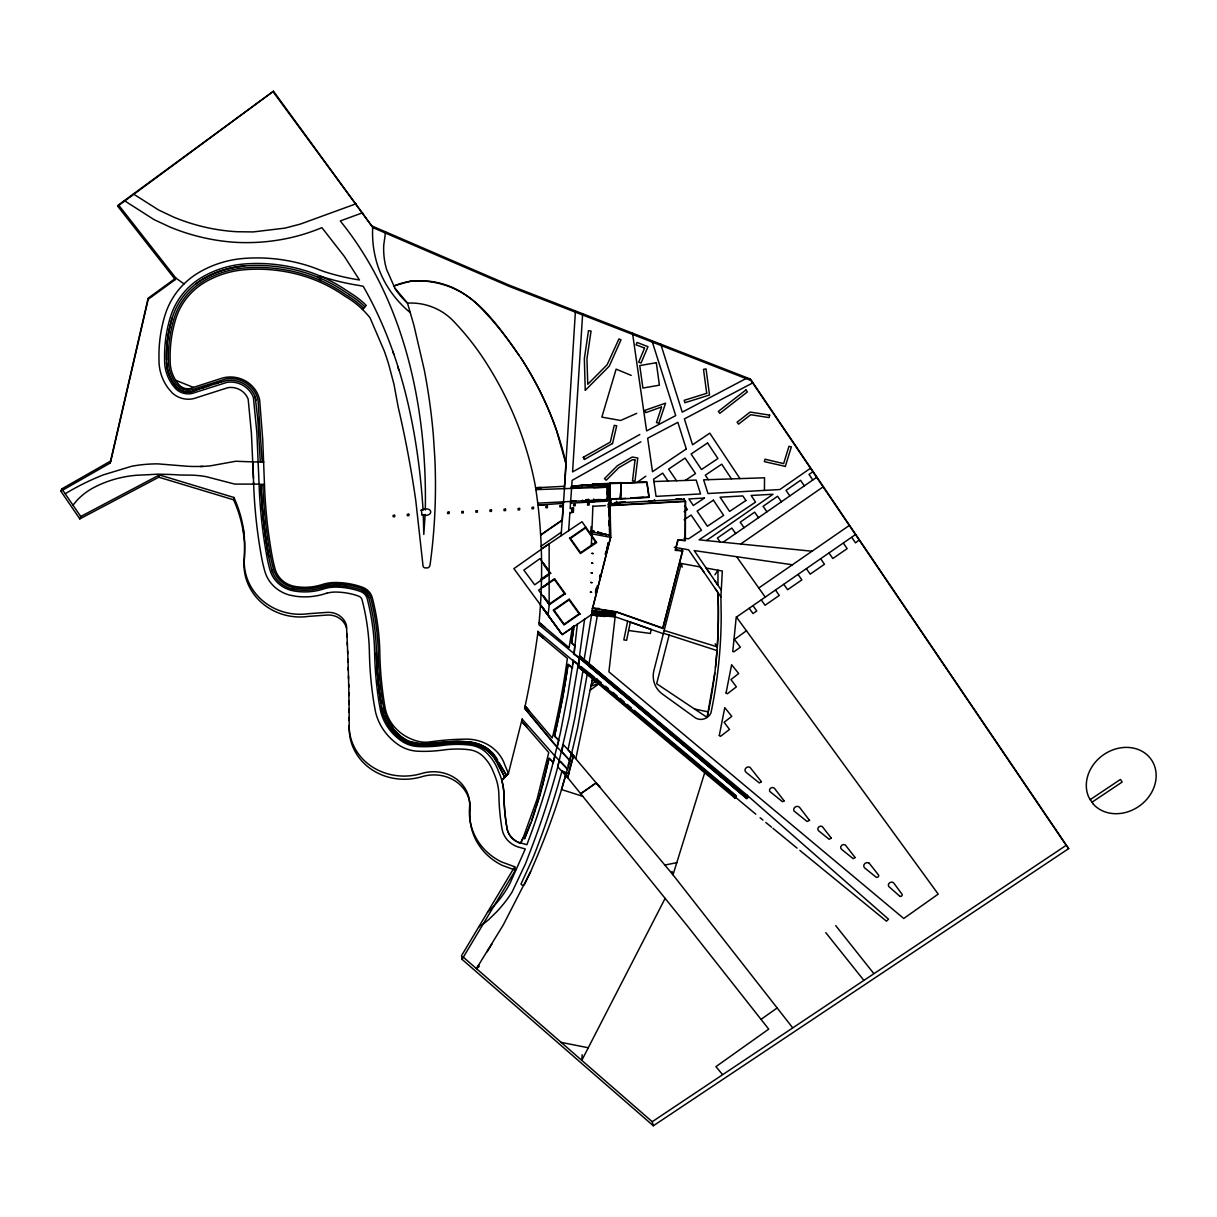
<?xml version="1.0" encoding="UTF-8"?>
<svg xmlns="http://www.w3.org/2000/svg" width="1217" height="1217" viewBox="0 0 1217 1217"><rect width="100%" height="100%" fill="white"/><g stroke="black" fill="none" stroke-linecap="round" stroke-linejoin="round"><path stroke-width="1.5" d="M582.258 487.241L582.152 485.157L588.435 484.944L588.435 486.785L576.31 487.713L571.488 487.865L571.488 486.024L571.594 488.123M588.435 486.785L592.983 486.374L592.755 484.001L609.823 483.423L610.082 499.35L538.02 503.169M592.983 486.374L592.755 484.001M584.601 619.194L579.52 655.689L747.086 795.218L748.09 797.363L746.842 798.611L605.67 679.527L538.903 624.747C543.269 578.379 542.599 530.992 535.145 484.959A382.564 354.786 10.1 0 0 485.066 361.053A275.711 260.088 7.9 0 0 453.378 321.029A58.233 56.94 0.6 0 0 407.497 303.124L395.084 288.414M683.878 498.742L685.521 501.434L685.323 540.698L678.082 539.968L675.602 549.704L682.676 551.012L662.885 628.428L616.487 612.09L592.557 608.454L610.508 537.305L609.991 505.344L685.354 501.161L685.156 540.394L677.808 540.089L675.176 550.403L682.509 550.708L662.733 628.078L616.35 611.755L592.42 608.12L591.994 610.995L615.559 613.018L614.707 616.684L611.01 616.365L611.892 612.79M764.413 490.405L764.535 477.779L703.624 479.833L707.959 493.524L779.823 489.553L810.507 468.241M607.222 492.459L607.253 491.607M425.174 514.426L423.79 534.446L423.288 514.532M425.296 509.999C427.273 409.125 405.231 301.116 340.273 220.946L362.772 212.716M609.002 515.856L608.865 503.062L609.58 535.221L590.914 531.753L591.127 526.535M591.295 546.205L592.892 506.059M571.853 508.387L571.716 512.281L572.005 508.371M572.264 512.144L572.416 508.265L573.587 508.189L573.405 511.977L572.309 512.235L572.416 508.265M572.857 512.114C572.446 501.86 575.413 515.217 569.906 512.372L568.643 530.703M610.082 499.35L609.626 483.012L621.02 482.632L620.503 498.955L649.193 497.373L647.018 482.343L601.472 483.894L571.594 486.283M620.503 498.955L621.02 482.632M704.232 572.553L700.383 567L681.322 563.486L653.955 670.308A26.044 23.853 -24.2 0 0 662.489 694.116L695.47 717.924A10.329 9.386 -24.4 0 0 706.073 718.091L707.655 717.056A10.329 9.386 -24.4 0 0 711.002 712.706A567.822 520.952 6.8 0 0 721.209 616.502L720.905 596.908L722.335 571.032L706.164 568.05L710.013 573.648M582.137 1054.713L581.787 1060.357L665.136 898.374M664.163 630.452L717.285 646.881L717.802 637.891A608.591 555.971 8.6 0 0 718.334 619.879L718.365 610.767A608.591 555.971 8.6 0 0 717.939 592.588L715.124 588.435M575.443 310.944L564.338 488.367M582.654 313.758L572.568 471.922L639.823 434.499M561.113 535.754L563.441 501.693M259.069 484.29L264.469 484.366M258.384 461.882L263.815 461.973M715.459 667.479L717.011 650.578L663.448 633.236M253.608 484.488L253.547 482.267M574.789 645.223L574.211 654.366L573.907 653.27M252.908 462.08L258.4 461.745M537.944 631.212L537.595 634.772A1481.256 1196.463 27.5 0 1 526.915 697.554L524.649 708.355L553.005 742.674L570.058 760.808L567.624 769.524L554.952 755.924L553.294 762.77L549.019 758.115L540.546 793.256L531.616 821.201L524.633 838.787L522.975 838.315L520.724 843.396L519.583 843.031A22.21 19.959 -14.7 0 1 507.033 828.473A260.97 233.268 -25.5 0 1 503.975 795.34A70.692 63.892 -10.1 0 0 501.815 780.614L508.402 773.54L522.184 718.912M714.805 673.077L707.123 717.406L656.663 683.711L669.152 635.091M572.583 664.665L573.161 660.39M346.586 628.261A18.635 17.312 -2.2 0 0 327.145 615.072L308.388 616.395A55.86 52.407 1.7 0 1 244.161 560.018A135.376 124.742 12.5 0 0 233.558 499.791L233.877 497.464L159.412 474.949L80.718 516.495L79.805 518.898L60.85 491.181L61.839 488.869L110.869 460.893L148.504 297.937L175.841 278.054L184.026 283.896A80.413 77.112 21.6 0 1 198.736 272.593A105.042 100.783 18.7 0 1 243.765 258.445A162.956 155.563 13.1 0 1 303.2 264.287A150.847 144.26 13.8 0 1 320.162 270.128L324.513 271.726A242.518 233.983 69.1 0 0 355.045 279.241L359.471 279.971L344.396 256.498L321.881 227.64C295.077 238.928 265.854 243.765 236.843 242.396A210.45 199.755 56.7 0 1 169.924 227.016L154.057 219.608L124.347 200.622M579.429 656.389L579.307 658.108M567.928 665.562L566.407 675.557M568.141 664.147L562.665 698.284L554.602 736.102L558.816 740.453L557.234 747.162L524.573 708.066M799.888 850.424L886.478 921.178L888.547 919.2L747.086 795.218L745.869 796.542L579.216 657.834L578.531 665.288L735.889 796.009L734.672 797.318M538.02 631.486L578.531 665.288L579.505 658.701M568.293 664.604L572.416 668.103L573.07 660.101M578.318 663.889L578.014 666.794L735.053 798.169L736.3 796.907L735.433 795.02L734.216 796.329L735.053 798.169M578.136 665.045L569.343 716.889L557.553 767.714A1164.426 981.754 24.1 0 1 531.251 848.675L525.546 863.644L512.022 892.152A144.945 129.048 1.5 0 1 496.353 912.126L488.808 919.52A101.696 92.918 64 0 1 481.019 925.498M578.379 664.071L573.222 660.557M584.16 659.386L592.283 610.919L594.215 611.269L593.333 614.859M583.004 670.537L574.972 717.406L568.004 749.642M572.249 627.835L569.115 647.687L539.177 622.556L544.942 627.211M573.663 628.9L571.458 642.835L574.88 645.497M575.109 646.181L571.61 643.276L574.059 625.918L572.036 627.257L573.937 627.151L574.15 626.177M577.39 624.017L573.922 654.244L579.277 658.001M597.41 615.133L589.058 663.28M565.251 682.615L566.377 675.785M587.279 673.914L577.603 728.025L569.952 760.427M565.16 683.148L562.741 696.656M385.606 231.854L383.766 244.921A73.339 72.168 73 0 0 385.302 264.485A139.362 1.841 75.4 0 0 386.595 269.444L395.129 288.612A71.255 71.134 11.3 0 0 407.497 303.124L413.902 325.258L424.201 369.572A722.32 634.818 23.8 0 1 433.389 435.808L434.819 457.729A722.32 634.818 23.8 0 1 430.027 565.084A3.712 3.499 -8.2 0 1 427.76 567.913L424.748 567.883A3.712 3.499 -8.2 0 1 423.09 566.407L415.788 500.674A1441.886 1139.082 24.2 0 0 398.187 407.056L393.973 384.268L388.984 365.435A231.26 217.813 17.5 0 0 384.07 350.526L369.998 317.743A87.335 84.277 14.5 0 0 362.636 309.605L360.628 307.703A87.335 84.277 14.5 0 0 345.004 296.279A139.879 133.748 13.7 0 0 300.371 275.072A151.988 145.082 13 0 0 245.028 269.687A93.907 90.088 18.7 0 0 204.867 282.298A69.399 66.555 21.5 0 0 175.796 318.854A136.41 131.847 15.1 0 0 170.167 360.217A37.392 35.612 20.8 0 0 175.659 380.267L178.823 384.587A11.425 10.831 20.2 0 0 193.427 387.402L221.935 378.213A29.132 27.732 15.8 0 1 259.647 399.876L262.72 439.322L264.485 484.898A537.762 501.206 -39.3 0 0 272.182 556.367A152.749 145.051 -7.5 0 0 275.164 569.221A25.116 23.564 1.8 0 0 294.788 586.396A53.016 49.973 2.5 0 0 321.988 584.586A40.298 37.529 -2.3 0 1 335.466 582.487A75.667 70.069 -3 0 1 362.407 587.218A16.323 15.273 -3.3 0 1 372.311 597.79A282.374 256.178 8.4 0 1 379.826 652.738A407.528 372.128 -30.5 0 0 384.998 707.153A47.417 43.66 -9.6 0 0 418.1 741.305A28.402 26.074 -9.4 0 0 429.936 741.914A238.091 208.852 -11.5 0 1 466.05 739.145A41.865 38.001 -11.6 0 1 493.341 748.44L496.323 751.163A41.865 38.001 -11.6 0 1 504.659 764.459L508.402 773.54L501.739 780.203M607.526 494.406L607.496 492.155M562.528 697.813L558.131 719.734M627.653 621.157L623.819 639.914L626.618 640.294L630.345 622.115L651.201 629.478L650.365 633.448L628.626 630.528M595.356 682.707L592.633 678.143L575.884 758.434M573.846 626.877L574.059 625.918M60.85 491.181L110.078 463.114L147.835 299.565L175.278 279.591L117.699 206.19L273.475 91.214L372.995 227.67L509.558 286.543L751.528 380.708L1068.693 848.584L653.346 1125.786L462.034 959.346L461.547 955.664L514.73 866.763L501.526 861.94A66.068 59.527 -15 0 1 469.579 807.221A37.56 33.909 -10.1 0 0 421.66 773.495A56.393 51.677 -8.2 0 1 349.127 725.621M557.736 721.529L554.496 735.707M707.123 717.406C716.341 676.53 719.673 634.422 717.939 592.588M574.257 626.527L562.132 634.62L591.432 614.631L592.314 611.025M612.516 443.688L616.715 425.798L614.235 425.357L610.31 442.106L583.323 457.257L584.495 459.448L612.41 443.49M562.878 746.082L561.813 752.045M590.853 531.403L593.835 531.859L590.853 531.373L591.797 533.837L610.508 537.305M571.488 754.89L571.716 753.262M594.018 531.875L593.272 530.673M598.277 533.061L597.714 531.859M601.502 532.62L601.989 533.944L598.49 533.076M599.814 533.518L599.449 532.468M600.392 533.624L600.027 532.574M601.594 533.852L601.228 532.803M603.297 534.065L606.538 534.537M549.126 758.495L542.143 787.171M609.306 534.841L610.645 537.61L592.557 608.454M599.814 611.755L598.931 615.346L599.783 611.664L596.011 611.253L595.204 615.026L591.401 614.524L592.405 614.783L593.211 611.01L596.954 611.33L596.071 614.92M594.231 614.859C597.243 605.883 590.838 618.495 598.003 615.27L598.81 611.482L602.613 611.984L601.73 615.574L602.613 611.984M597.03 615.087C600.042 606.127 593.637 618.723 600.802 615.498L601.609 611.725C608.759 608.515 602.354 621.081 605.366 612.136M599.829 615.33C602.841 606.37 596.421 618.951 603.586 615.741L604.393 611.968L608.181 612.47L607.222 615.863M602.628 615.559C605.625 606.629 599.22 619.194 606.37 615.969L607.177 612.212L610.964 612.714L610.082 616.289L610.964 612.714M607.268 615.954L608.181 612.47M606.325 612.303L605.442 615.893L609.154 616.213L610.006 612.531L613.672 612.76L612.79 616.334M746.599 630.634L734.46 639.442L740.362 647.17L733.973 651.78L732.771 651.582L736.255 616.806L938.216 894.115L903.744 918.485L608.911 671.845L615.559 613.018L612.744 612.683C614.387 618.723 604.56 616.806 609.108 612.547M611.938 616.441L612.79 612.775M595.509 592.512C595.372 586.275 598.49 587.187 597.212 585.833M605.275 554.404L606.096 551.21M606.583 549.719L608.181 542.873L608.5 544.06M600.027 577.999L600.164 575.063L600.529 576.402M606.188 551.438L605.716 553.72M606.674 549.947L607.116 547.726M605.96 554.146L606.401 551.925M557.736 767.029L558.907 761.842M541.002 790.822L541.535 788.799M79.805 518.898L158.803 477.201L159.412 474.949M540.454 792.845L536.21 806.886M567.928 765.934L571.245 754.038M560.489 761.446L567.426 768.809C558.147 804.057 545.262 838.33 530.597 871.661L503.169 925.133L476.425 968.61L479.376 966.328M561.904 771.304L557.995 785.224A1192.401 1000.039 22.4 0 1 542.082 834.041L537.716 845.754A397.274 356.931 0.7 0 1 532.468 859.019L520.982 884.074A2.038 1.765 -11 0 0 524.725 884.09L530.597 871.661M568.491 773.206L573.603 755.194L567.7 777.678L557.645 766.725M567.837 777.054L568.78 773.784L562.345 771L688.001 926.715L768.718 1029.126L715.915 1066.655L722.289 1074.261M704.978 771.867L673.001 874.84L792.404 1027.452M785.284 466.567L791.369 446.867L788.966 446.304L783.642 463.601L765.037 459.205L764.306 461.608L785.117 466.354M661.561 407.208L656.45 422.558L658.869 423.242L665.562 403.177L644.919 410.327L645.679 412.7L661.424 407.01M531.525 820.775L535.541 808.879M610.66 537.625L610.128 505.633L609.048 503.351M110.078 463.114L110.869 460.893M175.278 279.591L175.841 278.054L118.49 204.912L273.475 91.214M522.975 838.315L537.123 798.961L548.761 752.532L521.743 721.453L526.778 727.036M530.825 822.54L524.542 838.361L522.884 837.889L520.633 842.97M147.835 299.565L148.504 297.937M644.569 348.153L638.666 362.118L641.055 363.031L647.976 346.678L637.039 342.433L636.035 344.837L644.447 347.986M462.034 959.346L515.43 870.185L514.73 866.763M487.165 951.77L492.109 943.784M117.699 206.19L118.49 204.912M476.425 968.61L478.768 964.898M714.927 574.789L717.984 570.225L717.954 585.286L714.927 580.813M72.974 505.161L77.386 499.944A68.243 62.234 12.9 0 1 93.983 487.469A108.465 98.714 10.7 0 1 136.593 475.254L148.535 474.691A367.853 274.008 -9.8 0 1 158.073 474.174L170.578 474.478A366.165 288.307 9 0 1 179.933 475.01L190.187 475.132A82.665 69.475 13.2 0 1 206.069 476.653L234.759 484.092L259.084 484.138M362.468 309.453L366.241 305.361L364.324 303.565A92.796 89.541 14.5 0 0 350.268 292.917L344.639 289.25A145.31 138.951 13.8 0 0 322.079 276.898L318.124 275.209A145.31 138.966 13.8 0 0 301.786 269.611A157.419 150.284 13 0 0 244.404 263.983A99.429 95.398 18.7 0 0 201.839 277.354A74.906 71.833 21.6 0 0 170.486 316.846A141.765 137.034 15.1 0 0 164.63 359.821L164.66 362.605A42.975 40.922 20.8 0 0 172.708 385.196L175.993 389.075A17.038 16.14 20.2 0 0 194.614 392.635L226.97 382.351A23.564 22.438 15.9 0 1 253.395 397.518L256.878 432.735L259.099 484.716A542.752 505.922 -39.3 0 0 266.934 556.854A158.651 150.68 -7.5 0 0 270.068 570.241L270.904 572.705A30.425 28.554 1.8 0 0 291.03 590.306L293.738 590.914A58.416 55.069 2.5 0 0 321.318 589.652L325.335 588.435A35.08 32.676 -2.3 0 1 335.451 587.096A70.282 65.079 -3 0 1 360.415 591.477L361.282 591.827A11.059 10.36 -3.3 0 1 366.956 597.866L367.215 598.734A276.731 251.067 8.4 0 1 374.623 652.571A412.244 376.494 -30.5 0 0 379.141 703.107L380.571 710.911A57.64 53.092 -9.9 0 0 401.473 740.97A31.536 28.934 -9 0 0 418.511 746.584A123.206 114.854 -8.9 0 0 442.395 745.428A97.923 87.913 -11.2 0 1 468.986 744.971A29.938 27.2 -11.6 0 1 487.104 753.338A56.895 51.51 -10.6 0 1 498.651 771.761A70.662 63.877 -10.1 0 1 503.884 794.929A260.849 233.177 -25.5 0 0 506.957 828.047A22.21 19.959 -14.7 0 0 516.084 840.977M746.34 797.515L747.557 796.207L745.032 796.42M585.331 390.277L609.261 366.165L621.005 339.802L620.092 339.421A57.108 7.576 24.8 0 1 618.936 338.95L607.116 364.75L587.765 384.268L586.959 358.756L591.066 331.039L588.48 330.705L584.343 358.665L585.24 390.094M591.082 685.201L595.782 680.638L607.359 690.176M487.545 912.218L491.927 908.019A119.479 109.165 65.2 0 0 509.999 883.344L525.288 848.994L517.408 846.758A27.185 24.431 -14.7 0 1 502.53 831.089L502.058 829.036A265.899 237.695 -25.5 0 1 498.894 795.279L498.772 792.434A65.612 59.298 -10.1 0 0 495.106 776.263L493.296 771.776A51.738 46.855 -10.6 0 0 483.377 756.594L481.81 755.164A24.872 22.591 -11.6 0 0 470.416 749.9L466.172 749.398A93.131 83.623 -11.2 0 0 442.958 750.037A128.348 119.662 -8.9 0 1 418.1 751.239L416.381 751.132A36.708 33.68 -9 0 1 398.324 744.713A62.767 57.823 -9.9 0 1 375.536 712.021L374.045 703.882A417.188 381.027 -30.5 0 1 369.405 652.768A271.634 246.442 8.4 0 0 363.168 604.225L361.951 599.449A5.796 5.416 -3.3 0 0 358.985 596.284L356.718 595.478A65.094 60.287 -3 0 0 335.436 592.055A29.862 27.824 -2.3 0 0 326.825 593.196M590.002 690.343L599.281 683.467L590.884 686.129M548.715 529.212L540.865 534.932L562.3 520.328L566.118 464.179L565.418 460.893A353.63 330.826 7.6 0 0 521.059 358.254L511.748 344.73A353.63 330.826 7.6 0 0 479.635 306.608A84.84 82.954 -1.2 0 0 417.674 280.899A58.203 57.138 1.3 0 0 397.061 284.748L393.7 286.162M195.891 283.804L202.889 279.073A97.512 93.557 18.7 0 1 244.617 265.96A155.533 148.474 13 0 1 301.314 271.513M541.078 546.22L561.356 532.194M549.293 574.378L534.674 584.829L523.842 570.088L539.968 558.649L549.293 571.427M549.278 582.547L538.614 590.199L549.308 604.727L565.373 593.607M637.16 482.312L645.877 476.151M761.066 1019.344L777.1 1008.011M706.408 540.576L773.054 494.254L751.148 495.471L755.559 502.119L699.09 539.831L812.028 551.225M812.865 471.74L809.016 474.417L812.804 479.985M723.096 542.25L816.653 477.307M740.697 544.029L823.118 486.861M758.784 587.994L849.299 525.47M736.65 616.943L855.445 534.598M550.206 528.193L562.193 520.039M542.965 547.954L581.985 521.728L596.68 542.584L580.387 553.522L569.495 538.036M569.602 538.31L585.833 527.098M595.737 542.189L580.555 552.716L570.423 538.446L585.651 527.859M685.232 480.456L695.515 473.565L685.08 458.064L668.65 469.093L676.561 480.761M540.515 579.581L549.81 572.994M543.375 578.349L550.632 573.131M543.117 586.685L554.587 578.638M543.588 587.05L554.435 579.429M684.121 511.672L687.362 509.497L684.958 505.953M543.695 595.965L549.476 603.936L564.551 593.485M684.076 519.796L691.15 515.065L701.464 530.216L688.655 538.781L683.984 538.31M579.977 613.9L563.988 624.96L553.263 610.158L569.297 599.068M579.155 613.779L564.156 624.184L554.085 610.28L569.13 599.844M1090.143 799.691L1120.431 779.428L1122.15 782.044L1091.877 802.292M653.346 1125.786L652.236 1121.709L1066.168 845.359L1068.693 848.584M640.887 441.801L572.127 480.35L570.164 508.584L573.04 508.326M747.344 377.863L682.235 412.152L660.755 344.152M752.669 382.944L684.38 418.907L692.549 444.768L709.785 433.176L739.951 478.6M393.669 285.965L410.601 281.097L429.114 281.218A83.806 82.726 72.9 0 1 451.279 286.999C481.795 300.173 500.567 329.807 519.416 355.744M636.75 413.354L620.624 420.489L601.852 417.112L616.137 369.131L631.212 375.399M594.474 679.603L592.086 680.622L593.622 678.934L578.014 666.794M356.185 203.741L300.34 224.095L284.915 228.127L253.151 231.93L237.041 231.732A198.98 188.878 56.7 0 1 173.681 217.128L158.712 210.039L133.383 193.99M197.139 389.699L193.762 391.098A15.091 14.3 20.2 0 1 177.271 387.934L176.085 386.687A41.089 39.111 20.8 0 1 166.546 362.772L166.562 359.958A139.925 135.254 15.1 0 1 172.312 317.622A73.005 70.008 21.5 0 1 202.874 279.149A97.527 93.572 18.7 0 1 244.617 266.036M194.963 390.535L199.497 388.908M199.466 388.999L218.375 382.823M201.824 388.208L204.167 387.417M206.525 386.641L208.883 385.88M215.987 383.629L220.749 382.092M291.548 588.769L294.103 589.347A56.545 53.289 2.5 0 0 320.786 588.115L323.037 587.431M320.786 588.222L324.833 586.898A36.89 34.365 -2.3 0 1 335.451 585.499M220.733 382.184L226.605 380.602A25.496 24.279 15.8 0 1 255.19 397.031L257.821 419.667L260.286 461.821M326.825 593.196L322.824 594.398A63.695 60.044 2.5 0 1 295.533 596.239L289.555 595.083A35.78 33.559 1.8 0 1 265.869 574.409L264.926 571.594A164.66 156.4 -7.6 0 1 261.64 557.645A548.015 510.866 -39.3 0 1 253.668 484.807L252.938 461.912L235.809 461.243L210.495 465.822A117.76 110.473 23.1 0 1 200.409 466.476L192.256 466.476A165.755 151.334 27.9 0 1 181.835 465.807L157.921 463.875A127.268 114.474 8.6 0 0 131.649 466.278L103.415 474.843A250.961 227.275 6.5 0 0 65.186 493.767M535.845 489.401L540.774 488.58M664.832 865.059L676.941 862.625M589.865 502.073L616.061 498.727M609.413 504.127L620.016 502.743M544.866 504.614L538.325 505.222L563.212 503.306M540.576 487.439L535.617 487.789L564.369 486.298M646.699 481.765L621.309 483.21L620.274 498.498L609.884 498.94M609.276 522.108L609.58 523.386L609.032 522.489M609.2 524.238L609.611 525.135L608.987 522.686M609.337 525.638L608.88 524.451L609.352 525.866M608.637 485.842L606.964 485.933L607.177 498.24L608.835 498.149L608.378 485.309L608.591 497.616L610.052 497.525L610.797 499.076L610.888 505.283M586.122 499.685L588.556 499.548L588.587 501.389L586.168 501.526L586.122 499.685L586.275 501.769L582.715 502.241L582.578 500.141M570.621 502.91L570.575 501.069L575.763 500.78M598.84 499.548L595.356 499.731M630.938 497.905L643.382 497.221M593.881 499.959L601.015 499.563M607.648 499.259L625.721 498.346M631.106 498.057L649.026 497.068M420.991 510.379C433.282 504.644 434.378 518.275 421.538 514.776M588.435 499.274L588.465 501.1L593.683 500.811L593.653 498.985M570.545 503.138L610.828 500.917M617.11 502.895L625.097 502.104M675.891 499.183L681.398 498.879M617.034 502.515L624.884 501.982M676.059 499.244L681.216 498.985M611.74 503.199L608.789 503.093M614.418 503.047L684.182 499.183M608.272 504.401L608.987 505.831M592.998 506.287L605.457 505.587M610.128 505.633L685.521 501.434M608.424 506.926L609.124 508.417M608.424 507.109L609.032 508.615M609.854 485.233L592.74 485.842M200.409 466.476L202.935 466.4M653.909 481.521L696.17 480.091L700.566 493.935L656.054 496.384L653.575 479.224L662.657 473.139L668.027 481.034M592.983 484.533L588.435 484.944M573.085 485.979L576.31 485.857L576.31 487.713M535.921 489.63L607.587 487.18L607.785 499.548L607.177 498.24M593.577 487.667L607.587 487.211L606.964 485.933M592.42 608.12L599.494 608.53M591.432 614.631L614.676 616.593L663.326 633.722M524.649 708.355L527.417 708.629M346.678 584.738L344.441 584.434A74.024 68.548 -3 0 0 335.466 583.886A38.777 36.114 -2.3 0 0 322.49 585.909A54.628 51.479 2.5 0 1 294.468 587.765A26.698 25.055 1.8 0 1 273.612 569.526A154.544 146.755 -7.5 0 1 270.585 556.519A539.283 502.636 -39.3 0 1 262.857 484.838L260.97 484.868A541.093 504.34 -39.3 0 0 268.759 556.793A541.017 504.279 -39.3 0 1 260.97 484.777M344.198 586.031L346.373 586.32M792.404 564.764L694.207 550.586L721.27 590.139M674.294 547.285L688.624 549.825L720.905 596.908M603.206 533.685L606.325 534.598M597.197 589.271L596.604 591.614L595.995 590.428M596.482 591.675L596.056 590.351M600.818 575.884L600.27 574.88M599.981 576.615L600.377 577.588M605.944 554.237L605.503 553.172L606.081 554.465M608.074 543.101L608.591 544.273M606.933 547.528L607.557 548.73M561.128 1042.376L588.176 1047.746M694.603 709.039L708.324 711.93M158.803 477.201L233.558 499.791M515.43 870.185L502.165 865.348A66.296 59.694 -15.1 0 1 470.112 810.492A37.697 34 -10.1 0 0 422.025 776.659A56.606 51.829 -8.3 0 1 349.233 728.664L349.112 717.406M320.177 276.061L322.901 276.959A248.238 239.506 69.1 0 0 358.619 285.371L363.229 286.314C402.066 354.101 418.146 432.887 423.075 510.121M582.776 796.314L561.463 789.544L565.707 774.986M607.481 494.3L607.192 492.383M751.528 380.708L749.915 378.867L508.828 285.006L372.782 226.332A102.243 100.418 76.1 0 0 375.81 259.054C381.058 280.108 393.547 298.88 410.235 312.602M175.659 380.267L193.427 387.402M490.238 753.095C473.413 737.35 448.906 744.104 428.384 745.139C403.755 749.155 382.473 726.488 380.921 702.954A410.601 374.973 -30.5 0 1 376.433 652.631A278.693 252.847 8.4 0 0 368.994 598.399L368.69 597.425A12.9 12.064 -3.3 0 0 362.103 590.397L361.114 590.002A72.153 66.829 -3 0 0 335.466 585.605A36.906 34.38 -2.3 0 0 324.833 587.005M317.409 277.035L321.318 278.693M349.264 294.575A90.895 87.715 14.5 0 1 363.046 305.011L364.933 306.851L363.624 308.205L361.753 306.441A88.78 85.677 14.5 0 0 345.902 294.833A141.309 135.133 13.8 0 0 320.558 280.503L319.934 280.229M320.558 280.503L316.709 278.86A141.537 135.346 13.7 0 0 300.797 273.414A153.646 146.664 13 0 0 244.83 267.953A95.58 91.701 18.7 0 0 203.939 280.792L197.124 285.387A71.073 68.167 21.5 0 0 174.183 318.245A138.038 133.429 15.1 0 0 168.478 360.095L168.494 362.757A39.111 37.24 20.8 0 0 177.56 385.53A13.128 12.444 20.2 0 0 192.971 389.379L226.225 378.852A27.428 26.105 15.8 0 1 258.004 400.058L262.157 461.912M349.279 294.651L343.59 290.893A143.423 137.156 13.8 0 0 301.299 271.513M581.026 666.612L594.733 677.473M597.38 679.558L596.239 678.66L601.183 682.646M543.467 638.225L537.747 633.646L567.411 658.458L566.97 661.272A1100.685 934.139 23.7 0 1 553.233 734.247L552.229 738.004L525.135 706.043L529.441 710.941M569.495 665.227L572.188 667.388L567.943 693.857L560.261 733.44L552.062 766.71A1157.017 975.547 24 0 1 531.814 831.454L526.915 844.704L519.492 842.605A22.21 19.959 -14.7 0 1 517.742 841.86M797.059 848.112L772.962 828.321M755.803 814.188L592.633 678.143M760.108 817.733L762.953 820.091M765.812 822.449L771.532 827.149M605.534 686.236L608.424 688.655M612.744 692.29L617.08 695.911M619.97 698.33L624.291 701.95M627.181 704.369L631.517 708.005M634.392 710.409L733.988 793.819M588.07 672.834L736.3 796.907M579.611 655.978L748.09 797.363M589.013 666.247L746.842 798.611M462.871 956.805L652.236 1121.709M490.253 753.11L494.634 758.358L504.781 777.267M568.217 749.87L599.829 787.186M550.054 759.18L553.187 762.374M558.709 740.058L554.602 736.102M573.846 756.046L563.243 744.53M561.615 751.345L570.058 760.808M522.26 719.217L554.998 756.122M599.844 787.247L596.208 782.866L580.692 793.727L596.208 782.866L673.001 874.84L671.982 871.418M859.126 540.013L855.505 542.873L851.839 537.458M825.795 932.663L863.644 980.096M835.729 925.635L873.669 973.402M543.101 608.257L548.061 615.087L549.156 605.594L549.141 543.801L513.893 568.643L562.011 634.285M541.154 605.747L562.132 634.589L541.154 605.777L549.901 617.612M273.293 92.036L372.995 227.67M543.832 597.151L549.308 604.727M542.995 562.68L550.723 573.42M554.693 578.927L565.479 593.911M569.404 599.357L580.083 614.205M543.953 565.023L549.901 573.283M554.526 579.718L564.658 593.774M569.237 600.148L579.262 614.083M752.973 605.67L756.761 610.98L753.004 613.566L749.216 608.272M736.635 556.717L765.28 597.182M720.16 541.961L717.391 538.051L731.813 528.041L735.661 533.533M761.279 599.951L765.052 605.26L779.276 595.448L775.518 590.108M585.757 528.132L595.858 542.463M744.074 527.691L740.225 522.199L754.662 512.159L758.495 517.666M783.839 584.373L787.582 589.713L801.851 579.885L798.109 574.515M766.923 511.825L763.105 506.302L777.572 496.247L781.39 501.784M806.46 568.765L810.172 574.135L824.472 564.277L820.76 558.892M715.14 643.793L717.285 646.881M789.833 495.912L786.03 490.375L800.543 480.304L804.331 485.857M829.112 553.127L832.824 558.512L847.154 548.639L843.457 543.238M61.839 488.869L80.718 516.495M749.915 378.867L1066.168 845.359M708.324 479.681L705.312 475.193L721.711 464.194L731.493 478.889M520.922 357.935C535.541 380.525 547.574 404.774 556.428 430.179L565.966 463.844M499.305 763.074L506.561 775.366L492.702 753.186L486.146 747.74L478.296 743.937L469.701 741.99L458.155 741.366L420.078 743.648L408.349 741.153L401.078 736.635L394.171 730.017L385.728 715.763M654.35 499.533L655.096 500.704M681.353 548.593L682.676 551.012M583.323 457.257L584.495 459.433M504.751 777.146L498.909 766.101M497.783 763.972L498.285 764.945M617.034 502.454L616.365 501.267M608.956 520.922L609.413 522.199M582.152 485.157L576.31 485.857M601.472 532.757L601.989 533.944M599.692 532.438L600.209 533.624M598.642 533.152L597.912 531.89L598.429 533.289M593.485 530.612L594.17 532.24L593.455 530.703M614.676 613.018L613.718 616.41L614.707 616.684M610.036 612.623L609.154 616.213M335.466 583.886A74.024 68.548 -3 0 1 361.799 588.511A14.741 13.798 -3.3 0 1 370.759 598.064A280.655 254.627 8.4 0 1 378.244 652.692A408.958 373.452 -30.5 0 0 382.701 702.817L384.085 710.409A116.026 7.393 76.1 0 0 384.922 713.451L385.972 716.433A54.111 49.851 -9.9 0 0 403.694 738.628A28.006 25.694 -9.1 0 0 418.831 743.617A119.677 111.568 -8.9 0 0 442.06 742.492A101.452 91.077 -11.2 0 1 469.61 742.035L469.701 741.99A37.712 34.228 -11.6 0 1 497.586 760.001M272.623 572.218L271.847 569.891A156.597 148.717 -7.5 0 1 268.759 556.671M271.832 569.997L272.623 572.34A28.554 26.789 1.8 0 0 294.103 589.454M578.242 664.406L578.531 665.288M392.802 351.333L393.836 354.451M572.096 667.114L572.416 668.103M651.932 340.73L675.709 415.606L646.607 430.924L632.521 333.169M397.822 366.91L398.765 370.059M571.549 752.73L571.807 753.566M255.174 397.107L256.118 400.363M681.307 563.486L682.25 567.076M566.407 772.506L565.814 774.636M384.085 710.409L384.922 713.451M421.934 514.608L421.356 509.893M233.877 497.464A134.859 124.317 12.6 0 1 243.126 527.083L244.784 542.31L244.434 557.508A55.663 52.225 1.8 0 0 308.418 613.703L327.114 612.379A18.559 17.251 -2.1 0 1 346.48 625.523L347.012 636.75M646.957 483.545L648.874 496.779M243.126 527.083L244.45 537.229M346.906 633.996L347.393 645.223M347.286 642.439L347.743 653.666M610.113 499.426L610.295 504.021M347.636 650.867L348.062 662.094M347.94 659.264L348.336 670.491M348.214 667.631L348.564 678.873M253.44 478.251L251.402 432.963L248.177 399.206A17.996 17.129 15.9 0 0 228.005 387.645L196.911 397.579A22.667 21.495 20.2 0 1 172.145 392.832L168.159 388.177A48.604 46.292 20.8 0 1 159.031 362.636L158.955 356.079A147.561 142.632 15.1 0 1 165.056 315.036L166.516 310.761A80.581 77.279 21.6 0 1 184.026 283.896M348.458 675.983L348.777 687.225M348.655 684.319L348.929 695.561M608.348 503.655L608.409 507.352M348.823 692.625L349.066 703.867M252.938 461.806L252.969 464.331M348.96 700.901L349.157 712.158M652.844 500.796L648.889 501.054M349.051 709.161L349.218 720.418M381.697 707.64A55.845 51.449 -9.9 0 0 402.599 739.921A29.771 27.322 -9.1 0 0 418.694 745.23A121.457 113.227 -8.9 0 0 442.243 744.089A99.703 89.51 -11.2 0 1 469.321 743.633A35.993 32.676 -11.6 0 1 496.049 760.792M193.792 391.022A15.076 14.3 20.2 0 1 177.286 387.843L176.1 386.595A41.074 39.111 20.8 0 1 166.577 362.681M380.936 703.076A410.661 375.019 -30.5 0 1 376.433 652.753M362.103 590.504A12.9 12.064 -3.3 0 1 368.705 597.532M166.562 359.958A139.894 135.224 15.1 0 1 172.327 317.546M479.848 926.289A101.696 92.918 64 0 1 478.661 927.05M719.293 735.494L720.555 736.315L729.515 729.439L724.13 722.274L731.797 716.357L724.769 707.655L719.293 735.494M726.062 692.975L727.34 693.796L736.376 686.86L730.961 679.573L738.673 673.533L731.615 664.725L726.062 692.975M592.375 543.603L593.5 543.832L592.375 543.603M591.979 553.355L593.105 553.583L591.979 553.355M591.584 563.091L592.709 563.304L591.584 563.091M591.188 572.781L592.314 573.009L591.188 572.781M590.793 582.441L591.918 582.669L590.793 582.441M590.412 592.086L591.538 592.299L590.412 592.086M635.031 460.087L632.49 480.852L634.985 480.989L637.799 458.003L632.231 457.029L617.354 465.731L604.469 478.585L606.218 480.243L618.845 467.678L632.581 459.661L635.031 460.087M761.416 781.725L759.302 782.942L745.96 772.232A3.286 2.936 -25.1 0 1 749.915 767.227L761.416 781.725M784.128 800.862L782.531 801.729L769.844 791.491A2.799 2.495 -25.5 0 1 770.848 788.053A2.799 2.495 -25.5 0 1 774.529 788.464L784.128 800.862M831.287 838.133L829.142 839.289L818.661 830.846A2.906 2.556 -26.4 0 1 822.205 826.449L831.287 838.133M769.646 415.134L769.098 417.598L750.722 414.708L738.582 424.125L737.091 422.193L750.144 412.061L769.646 415.134M809.533 820.395L807.038 821.475L794.062 811.009A3.332 2.951 -26 0 1 795.325 806.962A3.332 2.951 -26 0 1 799.66 807.464L809.533 820.395M855.125 857.559L853.132 858.639L841.632 849.375A2.951 2.586 -26.8 0 1 845.252 844.902L855.125 857.559M745.915 389.942L718.334 411.392L719.84 413.324L747.405 391.904L745.915 389.942M686.297 448.967L652.495 471.694L647.672 438.226L677.839 422.345L686.297 448.967M707.564 442.942L691.104 454.017L701.509 469.534L717.939 458.52L707.564 442.942M704.43 498.057L693.325 505.496L688.868 498.924L704.43 498.057M713.405 500.157L697.113 511.079L707.396 526.246L723.659 515.384L713.405 500.157M745.899 500.522L729.607 511.414L720.068 497.19L742.842 495.928L745.899 500.522M706.712 393.289L684.197 400.332L684.867 402.736L709.526 395.008L706.043 368.903L703.502 369.36L706.712 393.289M656.328 362.712L639.762 365.587L642.911 388.056L659.401 385.18L656.328 362.712M575.124 504.386L573.648 504.477L573.679 505.892L575.154 505.816L575.124 504.386M589.028 503.625L587.552 503.701L587.583 505.131L589.058 505.04L589.028 503.625M547.346 506.226L545.87 506.302L545.916 507.732L547.391 507.656L547.346 506.226M561.311 505.451L559.835 505.542L559.866 506.957L561.341 506.88L561.311 505.451M408.79 514.228L407.284 514.319L407.36 515.749L408.866 515.658L408.79 514.228M533.487 507.322L531.996 507.398L532.042 508.828L533.518 508.736L533.487 507.322M394.612 515.278L393.091 515.369L393.182 516.799L394.688 516.723L394.612 515.278M449.073 512.083L447.582 512.174L447.643 513.604L449.134 513.513L449.073 512.083M463.251 511.475L461.745 511.566L461.806 512.996L463.312 512.905L463.251 511.475M477.353 510.699L475.862 510.775L475.923 512.205L477.414 512.129L477.353 510.699M491.455 509.908L489.949 509.999L490.01 511.429L491.501 511.338L491.455 509.908M505.511 509.132L504.021 509.223L504.066 510.653L505.557 510.562L505.511 509.132M519.583 508.432L518.092 508.523L518.138 509.953L519.629 509.862L519.583 508.432M869.257 863.294L868.695 862.883A3.332 2.906 -27.1 0 0 864.618 867.888L875.936 877.031A1.673 1.46 -27.2 0 0 878.598 875.114L869.257 863.294M899.835 896.29L888.882 886.6A3.027 2.617 -27.5 0 1 889.688 882.781A3.027 2.617 -27.5 0 1 893.78 883.086L902.025 894.206A1.567 1.354 -27.5 0 1 899.835 896.29M1093.414 804.285L1088.911 797.5A36.616 31.262 -35.3 0 1 1122.926 747.557A36.616 31.262 -35.3 0 1 1152.134 791.476A36.616 31.262 -35.3 0 1 1093.414 804.285M600.103 577.999L599.585 576.736L600.087 578.06"/></g></svg>
